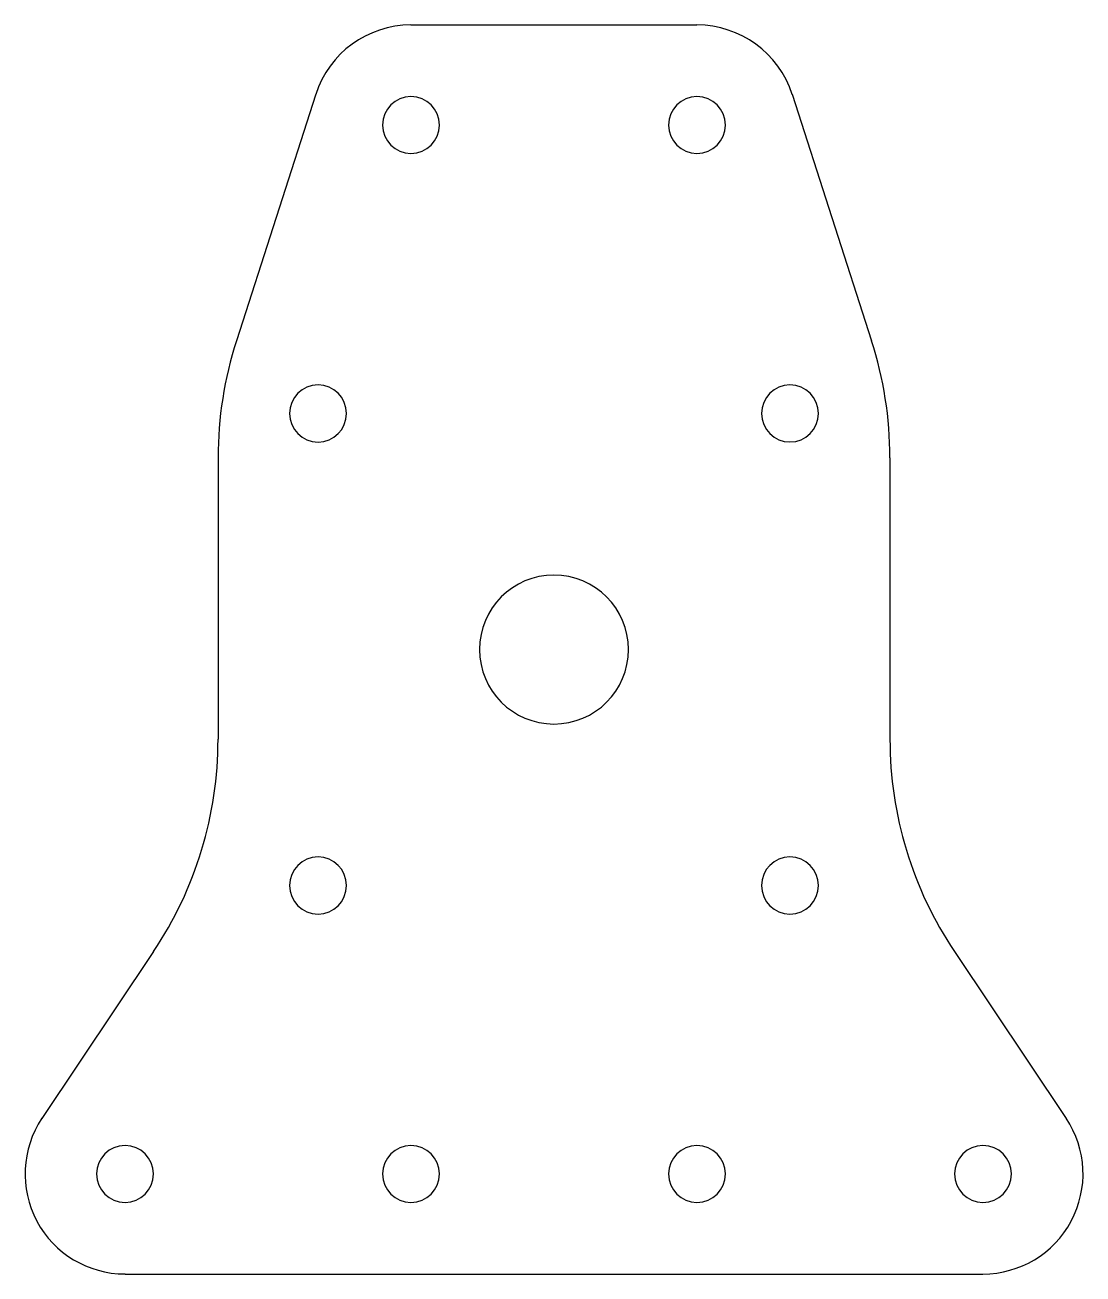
# Model space of a CAD drawing. Header units: inches. Extents: x 1 to 3.77, y 1 to 4.27.
import ezdxf

# ---------------------------------------------------------------- set-up
doc = ezdxf.new("R2010")
doc.units = ezdxf.units.IN
doc.layers.get('0').update_dxf_attribs({"linetype": 'CONTINUOUS'})

msp = doc.modelspace()

# ---------------------------------------------------------------- linework, layer by layer
at = {"color": 0, "linetype": 'CONTINUOUS'}
for p, q in [((2.0122, 4.2745), (2.7622, 4.2745)), ((1.7626, 4.0927), (1.5545, 3.4468)), ((3.0119, 4.0927), (3.22, 3.4468)), ((1.5063, 3.14), (1.5063, 2.402)), ((3.2682, 3.14), (3.2682, 2.402)), ((1.3373, 1.8457), (1.0443, 1.4081)), ((3.4372, 1.8457), (3.7302, 1.4081)), ((1.2623, 1), (3.5122, 1))]:
    msp.add_line(p, q, dxfattribs=at)
for centre, radius, start, end in [((2.0122, 4.0122), 0.2623, 90, 162.138), ((2.7622, 4.0122), 0.2623, 17.862, 90), ((2.0122, 4.0122), 0.0747, 360, 180), ((2.7622, 4.0122), 0.0747, 360, 180), ((2.0122, 4.0122), 0.0747, 180, 360), ((2.7622, 4.0122), 0.0747, 180, 360), ((2.5063, 3.14), 1, 162.138, 180), ((2.2682, 3.14), 1, 360, 17.862), ((1.7685, 3.256), 0.0748, 360, 180), ((3.006, 3.256), 0.0747, 360, 180), ((1.7685, 3.256), 0.0748, 180, 360), ((3.006, 3.256), 0.0747, 180, 360), ((2.3872, 2.6372), 0.1953, 360, 180), ((2.3872, 2.6372), 0.1953, 180, 360), ((0.5063, 2.402), 1, 326.2003, 360), ((4.2682, 2.402), 1, 180, 213.7997), ((1.7685, 2.0185), 0.0748, 360, 180), ((3.006, 2.0185), 0.0748, 360, 180), ((1.7685, 2.0185), 0.0748, 180, 360), ((3.006, 2.0185), 0.0748, 180, 360), ((1.2623, 1.2623), 0.2622, 146.2003, 270), ((3.5122, 1.2623), 0.2623, 270, 33.7997), ((1.2623, 1.2623), 0.0748, 360, 180), ((2.0122, 1.2623), 0.0747, 360, 180), ((2.7622, 1.2623), 0.0747, 360, 180), ((3.5122, 1.2623), 0.0748, 360, 180), ((1.2623, 1.2623), 0.0748, 180, 360), ((2.0122, 1.2623), 0.0747, 180, 360), ((2.7622, 1.2623), 0.0747, 180, 360), ((3.5122, 1.2623), 0.0748, 180, 360)]:
    msp.add_arc(centre, radius, start, end, dxfattribs=at)

doc.saveas('drawing.dxf')
